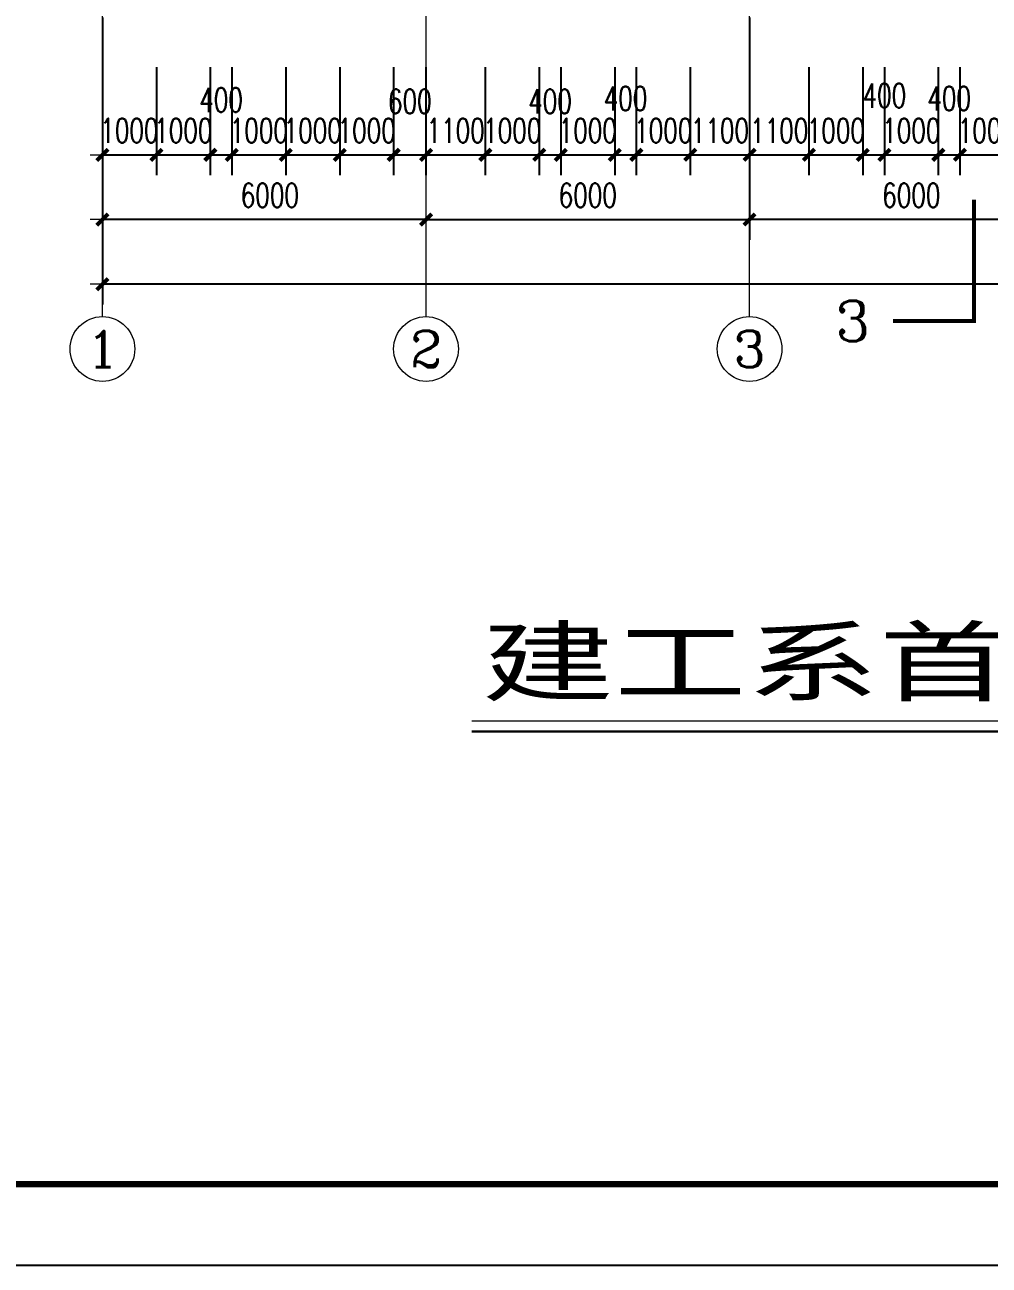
# Model space of a CAD drawing. Extents: x -220435 to 246757, y -381552 to -223577.
# Drawn here: x -139580 to -121698, y -367583 to -344578 of the extents above; entities that cross this region are included whole.
import ezdxf
from ezdxf.enums import TextEntityAlignment as Align

# ---------------------------------------------------------------- set-up
doc = ezdxf.new("R2010")
doc.units = 0
doc.header["$LTSCALE"] = 1500
doc.header["$MEASUREMENT"] = 0
doc.layers.get('0').update_dxf_attribs({"linetype": 'CONTINUOUS'})
doc.layers.get('DEFPOINTS').update_dxf_attribs({"linetype": 'CONTINUOUS'})
for name, color, linetype in [('AXIS', 7, 'CONTINUOUS'), ('AXIS_TEXT', 7, 'CONTINUOUS'), ('JELIBTLTC', 7, 'CONTINUOUS')]:
    doc.layers.add(name, color=color, linetype=linetype)
doc.layers.add('PUB_DIM', color=7, linetype='CONTINUOUS', lineweight=0)
doc.layers.add('我的', color=7, linetype='CONTINUOUS', lineweight=0)
doc.styles.add('COMP', font='complex', dxfattribs={"bigfont": 'hztxt'})
doc.styles.add('COMPLEX', font='COMPLEX')
doc.styles.add('DIM_FONT', font='TXT.shx', dxfattribs={"width": 0.7})
doc.styles.add('JELIBTLZX1', font='arial.ttf', dxfattribs={"width": 0.65})
doc.dimstyles.new('DIMA150', dxfattribs={"dimscale": 1.5, "dimtxt": 300, "dimasz": 1, "dimexe": 250, "dimexo": 300, "dimgap": 150, "dimtad": 1, "dimdec": 0, "dimzin": 0, "dimdsep": 46, "dimtxsty": 'DIM_FONT', "dimblk": '_DIMX', "dimcen": 0.09, "dimse1": 1, "dimclrt": 7, "dimadec": 0, "dimazin": 0, "dimtfac": 1, "dimtdec": 0, "dimtix": 1, "dimtmove": 2, "dimatfit": 3, "dimldrblk": '_DIMX', "dimfxl": 1, "dimtolj": 1, "dimtzin": 0, "dimarcsym": 0})

# ---------------------------------------------------------------- blocks, each defined once
blk = doc.blocks.new('_DIMX')
blk.add_line((-150, 0), (150, 0))
at = {"const_width": 50}
blk.add_lwpolyline([(-70, -70), (70, 70)], dxfattribs=at)
blk = doc.blocks.new('*D40')
at = {"layer": 'DEFPOINTS', "color": 0, "lineweight": 20}
for p in [(-138141, -343990), (-96141, -343990), (-138141, -349390)]:
    blk.add_point(p, dxfattribs=at)
at = {"layer": 'PUB_DIM', "color": 0, "lineweight": -2}
for p, q in [((-138141, -344440), (-138141, -349765)), ((-96142, -349390), (-138139, -349390))]:
    blk.add_line(p, q, dxfattribs=at)
at = {"layer": 'PUB_DIM', "color": 0, "lineweight": -2, "xscale": 1.5, "yscale": 1.5, "zscale": 1.5, "rotation": 180}
blk.add_blockref('_DIMX', (-138141, -349390), dxfattribs=at)
at = {"layer": 'PUB_DIM', "color": 0, "lineweight": -2, "xscale": 1.5, "yscale": 1.5, "zscale": 1.5}
blk.add_blockref('_DIMX', (-96141, -349390), dxfattribs=at)
at = {"layer": 'PUB_DIM', "color": 7, "insert": (-117141, -348940), "char_height": 450, "attachment_point": 5, "style": 'DIM_FONT'}
blk.add_mtext('\\A1;42000', dxfattribs=at)
blk = doc.blocks.new('_SECTION')
at = {"const_width": 0.1}
blk.add_lwpolyline([(2, 0), (0, 0), (0, 3)], dxfattribs=at)
at = {"style": 'COMP'}
blk.add_attdef('A', text='', height=1, dxfattribs=at).set_placement((3, 0), align=Align.MIDDLE)
blk = doc.blocks.new('*D84')
at = {"layer": 'DEFPOINTS', "color": 0, "lineweight": 20}
for p in [(-124041, -344915), (-123641, -344915), (-123641, -346990)]:
    blk.add_point(p, dxfattribs=at)
at = {"layer": 'PUB_DIM', "color": 0, "lineweight": -2}
for p, q in [((-123641, -345365), (-123641, -347365)), ((-124042, -346990), (-124044, -346990)), ((-124041, -346990), (-123641, -346990)), ((-123639, -346990), (-123638, -346990))]:
    blk.add_line(p, q, dxfattribs=at)
at = {"layer": 'PUB_DIM', "color": 0, "lineweight": -2, "xscale": 1.5, "yscale": 1.5, "zscale": 1.5}
blk.add_blockref('_DIMX', (-124041, -346990), dxfattribs=at)
at = {"layer": 'PUB_DIM', "color": 0, "lineweight": -2, "xscale": 1.5, "yscale": 1.5, "zscale": 1.5, "rotation": 180}
blk.add_blockref('_DIMX', (-123641, -346990), dxfattribs=at)
at = {"layer": 'PUB_DIM', "color": 7, "insert": (-123641, -345890), "char_height": 450, "attachment_point": 5, "style": 'DIM_FONT'}
blk.add_mtext('\\A1;400', dxfattribs=at)
blk = doc.blocks.new('*D85')
at = {"layer": 'DEFPOINTS', "color": 0, "lineweight": 20}
for p in [(-125041, -344915), (-124041, -344915), (-124041, -346990)]:
    blk.add_point(p, dxfattribs=at)
at = {"layer": 'PUB_DIM', "color": 0, "lineweight": -2}
for p, q in [((-124041, -345365), (-124041, -347365)), ((-125042, -346990), (-125044, -346990)), ((-125041, -346990), (-124041, -346990)), ((-124039, -346990), (-124038, -346990))]:
    blk.add_line(p, q, dxfattribs=at)
at = {"layer": 'PUB_DIM', "color": 0, "lineweight": -2, "xscale": 1.5, "yscale": 1.5, "zscale": 1.5}
blk.add_blockref('_DIMX', (-125041, -346990), dxfattribs=at)
at = {"layer": 'PUB_DIM', "color": 0, "lineweight": -2, "xscale": 1.5, "yscale": 1.5, "zscale": 1.5, "rotation": 180}
blk.add_blockref('_DIMX', (-124041, -346990), dxfattribs=at)
at = {"layer": 'PUB_DIM', "color": 7, "insert": (-124541, -346540), "char_height": 450, "attachment_point": 5, "style": 'DIM_FONT'}
blk.add_mtext('\\A1;1000', dxfattribs=at)
blk = doc.blocks.new('*D86')
at = {"layer": 'DEFPOINTS', "color": 0, "lineweight": 20}
for p in [(-126141, -343990), (-120141, -343990), (-126141, -348190)]:
    blk.add_point(p, dxfattribs=at)
at = {"layer": 'PUB_DIM', "color": 0, "lineweight": -2}
for p, q in [((-126141, -344440), (-126141, -348565)), ((-120142, -348190), (-126139, -348190))]:
    blk.add_line(p, q, dxfattribs=at)
at = {"layer": 'PUB_DIM', "color": 0, "lineweight": -2, "xscale": 1.5, "yscale": 1.5, "zscale": 1.5, "rotation": 180}
blk.add_blockref('_DIMX', (-126141, -348190), dxfattribs=at)
at = {"layer": 'PUB_DIM', "color": 0, "lineweight": -2, "xscale": 1.5, "yscale": 1.5, "zscale": 1.5}
blk.add_blockref('_DIMX', (-120141, -348190), dxfattribs=at)
at = {"layer": 'PUB_DIM', "color": 7, "insert": (-123141, -347740), "char_height": 450, "attachment_point": 5, "style": 'DIM_FONT'}
blk.add_mtext('\\A1;6000', dxfattribs=at)
blk = doc.blocks.new('*D87')
at = {"layer": 'DEFPOINTS', "color": 0, "lineweight": 20}
for p in [(-134741, -344915), (-133741, -344915), (-133741, -346990)]:
    blk.add_point(p, dxfattribs=at)
at = {"layer": 'PUB_DIM', "color": 0, "lineweight": -2}
for p, q in [((-133741, -345365), (-133741, -347365)), ((-134742, -346990), (-134744, -346990)), ((-134741, -346990), (-133741, -346990)), ((-133739, -346990), (-133738, -346990))]:
    blk.add_line(p, q, dxfattribs=at)
at = {"layer": 'PUB_DIM', "color": 0, "lineweight": -2, "xscale": 1.5, "yscale": 1.5, "zscale": 1.5}
blk.add_blockref('_DIMX', (-134741, -346990), dxfattribs=at)
at = {"layer": 'PUB_DIM', "color": 0, "lineweight": -2, "xscale": 1.5, "yscale": 1.5, "zscale": 1.5, "rotation": 180}
blk.add_blockref('_DIMX', (-133741, -346990), dxfattribs=at)
at = {"layer": 'PUB_DIM', "color": 7, "insert": (-134241, -346540), "char_height": 450, "attachment_point": 5, "style": 'DIM_FONT'}
blk.add_mtext('\\A1;1000', dxfattribs=at)
blk = doc.blocks.new('*D88')
at = {"layer": 'DEFPOINTS', "color": 0, "lineweight": 20}
for p in [(-138141, -343990), (-132141, -343990), (-138141, -348190)]:
    blk.add_point(p, dxfattribs=at)
at = {"layer": 'PUB_DIM', "color": 0, "lineweight": -2}
for p, q in [((-138141, -344440), (-138141, -348565)), ((-132142, -348190), (-138139, -348190))]:
    blk.add_line(p, q, dxfattribs=at)
at = {"layer": 'PUB_DIM', "color": 0, "lineweight": -2, "xscale": 1.5, "yscale": 1.5, "zscale": 1.5, "rotation": 180}
blk.add_blockref('_DIMX', (-138141, -348190), dxfattribs=at)
at = {"layer": 'PUB_DIM', "color": 0, "lineweight": -2, "xscale": 1.5, "yscale": 1.5, "zscale": 1.5}
blk.add_blockref('_DIMX', (-132141, -348190), dxfattribs=at)
at = {"layer": 'PUB_DIM', "color": 7, "insert": (-135037, -347740), "char_height": 450, "attachment_point": 5, "style": 'DIM_FONT'}
blk.add_mtext('\\A1;6000', dxfattribs=at)
blk = doc.blocks.new('*D89')
at = {"layer": 'DEFPOINTS', "color": 0, "lineweight": 20}
for p in [(-138141, -343990), (-132141, -343990), (-138141, -348190)]:
    blk.add_point(p, dxfattribs=at)
at = {"layer": 'PUB_DIM', "color": 0, "lineweight": -2}
for p, q in [((-138141, -344440), (-138141, -348565)), ((-132142, -348190), (-138139, -348190))]:
    blk.add_line(p, q, dxfattribs=at)
at = {"layer": 'PUB_DIM', "color": 0, "lineweight": -2, "xscale": 1.5, "yscale": 1.5, "zscale": 1.5, "rotation": 180}
blk.add_blockref('_DIMX', (-138141, -348190), dxfattribs=at)
at = {"layer": 'PUB_DIM', "color": 0, "lineweight": -2, "xscale": 1.5, "yscale": 1.5, "zscale": 1.5}
blk.add_blockref('_DIMX', (-132141, -348190), dxfattribs=at)
at = {"layer": 'PUB_DIM', "color": 7, "insert": (-135037, -347740), "char_height": 450, "attachment_point": 5, "style": 'DIM_FONT'}
blk.add_mtext('\\A1;6000', dxfattribs=at)
blk = doc.blocks.new('*D90')
at = {"layer": 'DEFPOINTS', "color": 0, "lineweight": 20}
for p in [(-135741, -344915), (-134741, -344915), (-134741, -346990)]:
    blk.add_point(p, dxfattribs=at)
at = {"layer": 'PUB_DIM', "color": 0, "lineweight": -2}
for p, q in [((-134741, -345365), (-134741, -347365)), ((-135742, -346990), (-135744, -346990)), ((-135741, -346990), (-134741, -346990)), ((-134739, -346990), (-134738, -346990))]:
    blk.add_line(p, q, dxfattribs=at)
at = {"layer": 'PUB_DIM', "color": 0, "lineweight": -2, "xscale": 1.5, "yscale": 1.5, "zscale": 1.5}
blk.add_blockref('_DIMX', (-135741, -346990), dxfattribs=at)
at = {"layer": 'PUB_DIM', "color": 0, "lineweight": -2, "xscale": 1.5, "yscale": 1.5, "zscale": 1.5, "rotation": 180}
blk.add_blockref('_DIMX', (-134741, -346990), dxfattribs=at)
at = {"layer": 'PUB_DIM', "color": 7, "insert": (-135241, -346540), "char_height": 450, "attachment_point": 5, "style": 'DIM_FONT'}
blk.add_mtext('\\A1;1000', dxfattribs=at)
blk = doc.blocks.new('*D91')
at = {"layer": 'DEFPOINTS', "color": 0, "lineweight": 20}
for p in [(-136141, -344915), (-135741, -344915), (-135741, -346990)]:
    blk.add_point(p, dxfattribs=at)
at = {"layer": 'PUB_DIM', "color": 0, "lineweight": -2}
for p, q in [((-135741, -345365), (-135741, -347365)), ((-136142, -346990), (-136144, -346990)), ((-136141, -346990), (-135741, -346990)), ((-135739, -346990), (-135738, -346990))]:
    blk.add_line(p, q, dxfattribs=at)
at = {"layer": 'PUB_DIM', "color": 0, "lineweight": -2, "xscale": 1.5, "yscale": 1.5, "zscale": 1.5}
blk.add_blockref('_DIMX', (-136141, -346990), dxfattribs=at)
at = {"layer": 'PUB_DIM', "color": 0, "lineweight": -2, "xscale": 1.5, "yscale": 1.5, "zscale": 1.5, "rotation": 180}
blk.add_blockref('_DIMX', (-135741, -346990), dxfattribs=at)
at = {"layer": 'PUB_DIM', "color": 7, "insert": (-135941, -345971), "char_height": 450, "attachment_point": 5, "style": 'DIM_FONT'}
blk.add_mtext('\\A1;400', dxfattribs=at)
blk = doc.blocks.new('*D92')
at = {"layer": 'DEFPOINTS', "color": 0, "lineweight": 20}
for p in [(-137141, -344915), (-136141, -344915), (-136141, -346990)]:
    blk.add_point(p, dxfattribs=at)
at = {"layer": 'PUB_DIM', "color": 0, "lineweight": -2}
for p, q in [((-136141, -345365), (-136141, -347365)), ((-137142, -346990), (-137144, -346990)), ((-137141, -346990), (-136141, -346990)), ((-136139, -346990), (-136138, -346990))]:
    blk.add_line(p, q, dxfattribs=at)
at = {"layer": 'PUB_DIM', "color": 0, "lineweight": -2, "xscale": 1.5, "yscale": 1.5, "zscale": 1.5}
blk.add_blockref('_DIMX', (-137141, -346990), dxfattribs=at)
at = {"layer": 'PUB_DIM', "color": 0, "lineweight": -2, "xscale": 1.5, "yscale": 1.5, "zscale": 1.5, "rotation": 180}
blk.add_blockref('_DIMX', (-136141, -346990), dxfattribs=at)
at = {"layer": 'PUB_DIM', "color": 7, "insert": (-136641, -346540), "char_height": 450, "attachment_point": 5, "style": 'DIM_FONT'}
blk.add_mtext('\\A1;1000', dxfattribs=at)
blk = doc.blocks.new('*D93')
at = {"layer": 'DEFPOINTS', "color": 0, "lineweight": 20}
for p in [(-138141, -344915), (-137141, -344915), (-137141, -346990)]:
    blk.add_point(p, dxfattribs=at)
at = {"layer": 'PUB_DIM', "color": 0, "lineweight": -2}
for p, q in [((-137141, -345365), (-137141, -347365)), ((-138142, -346990), (-138144, -346990)), ((-138141, -346990), (-137141, -346990)), ((-137139, -346990), (-137138, -346990))]:
    blk.add_line(p, q, dxfattribs=at)
at = {"layer": 'PUB_DIM', "color": 0, "lineweight": -2, "xscale": 1.5, "yscale": 1.5, "zscale": 1.5}
blk.add_blockref('_DIMX', (-138141, -346990), dxfattribs=at)
at = {"layer": 'PUB_DIM', "color": 0, "lineweight": -2, "xscale": 1.5, "yscale": 1.5, "zscale": 1.5, "rotation": 180}
blk.add_blockref('_DIMX', (-137141, -346990), dxfattribs=at)
at = {"layer": 'PUB_DIM', "color": 7, "insert": (-137641, -346540), "char_height": 450, "attachment_point": 5, "style": 'DIM_FONT'}
blk.add_mtext('\\A1;1000', dxfattribs=at)
blk = doc.blocks.new('_AXISO')
blk.add_circle((0, 0), 0.5)
at = {"layer": 'AXIS_TEXT', "style": 'COMPLEX', "width": 1.041667}
blk.add_attdef('A', text='', height=0.56, dxfattribs=at).set_placement((-0.25, -0.28), (0.25, -0.28), align=Align.FIT)
blk = doc.blocks.new('*D94')
at = {"layer": 'DEFPOINTS', "color": 0, "lineweight": 20}
for p in [(-129641, -344915), (-128641, -344915), (-128641, -346990)]:
    blk.add_point(p, dxfattribs=at)
at = {"layer": 'PUB_DIM', "color": 0, "lineweight": -2}
for p, q in [((-128641, -345365), (-128641, -347365)), ((-129642, -346990), (-129644, -346990)), ((-129641, -346990), (-128641, -346990)), ((-128639, -346990), (-128638, -346990))]:
    blk.add_line(p, q, dxfattribs=at)
at = {"layer": 'PUB_DIM', "color": 0, "lineweight": -2, "xscale": 1.5, "yscale": 1.5, "zscale": 1.5}
blk.add_blockref('_DIMX', (-129641, -346990), dxfattribs=at)
at = {"layer": 'PUB_DIM', "color": 0, "lineweight": -2, "xscale": 1.5, "yscale": 1.5, "zscale": 1.5, "rotation": 180}
blk.add_blockref('_DIMX', (-128641, -346990), dxfattribs=at)
at = {"layer": 'PUB_DIM', "color": 7, "insert": (-129141, -346540), "char_height": 450, "attachment_point": 5, "style": 'DIM_FONT'}
blk.add_mtext('\\A1;1000', dxfattribs=at)
blk = doc.blocks.new('*D95')
at = {"layer": 'DEFPOINTS', "color": 0, "lineweight": 20}
for p in [(-132141, -347190), (-126141, -347190), (-126141, -348190)]:
    blk.add_point(p, dxfattribs=at)
at = {"layer": 'PUB_DIM', "color": 0, "lineweight": -2}
for p, q in [((-126141, -347640), (-126141, -348565)), ((-132139, -348190), (-126142, -348190))]:
    blk.add_line(p, q, dxfattribs=at)
at = {"layer": 'PUB_DIM', "color": 0, "lineweight": -2, "xscale": 1.5, "yscale": 1.5, "zscale": 1.5, "rotation": 180}
blk.add_blockref('_DIMX', (-132141, -348190), dxfattribs=at)
at = {"layer": 'PUB_DIM', "color": 0, "lineweight": -2, "xscale": 1.5, "yscale": 1.5, "zscale": 1.5}
blk.add_blockref('_DIMX', (-126141, -348190), dxfattribs=at)
at = {"layer": 'PUB_DIM', "color": 7, "insert": (-129141, -347740), "char_height": 450, "attachment_point": 5, "style": 'DIM_FONT'}
blk.add_mtext('\\A1;6000', dxfattribs=at)
blk = doc.blocks.new('*D96')
at = {"layer": 'DEFPOINTS', "color": 0, "lineweight": 20}
for p in [(-130041, -344915), (-129641, -344915), (-129641, -346990)]:
    blk.add_point(p, dxfattribs=at)
at = {"layer": 'PUB_DIM', "color": 0, "lineweight": -2}
for p, q in [((-129641, -345365), (-129641, -347365)), ((-130042, -346990), (-130044, -346990)), ((-130041, -346990), (-129641, -346990)), ((-129639, -346990), (-129638, -346990))]:
    blk.add_line(p, q, dxfattribs=at)
at = {"layer": 'PUB_DIM', "color": 0, "lineweight": -2, "xscale": 1.5, "yscale": 1.5, "zscale": 1.5}
blk.add_blockref('_DIMX', (-130041, -346990), dxfattribs=at)
at = {"layer": 'PUB_DIM', "color": 0, "lineweight": -2, "xscale": 1.5, "yscale": 1.5, "zscale": 1.5, "rotation": 180}
blk.add_blockref('_DIMX', (-129641, -346990), dxfattribs=at)
at = {"layer": 'PUB_DIM', "color": 7, "insert": (-129841, -345998), "char_height": 450, "attachment_point": 5, "style": 'DIM_FONT'}
blk.add_mtext('\\A1;400', dxfattribs=at)
blk = doc.blocks.new('*D97')
at = {"layer": 'DEFPOINTS', "color": 0, "lineweight": 20}
for p in [(-131041, -344915), (-130041, -344915), (-130041, -346990)]:
    blk.add_point(p, dxfattribs=at)
at = {"layer": 'PUB_DIM', "color": 0, "lineweight": -2}
for p, q in [((-130041, -345365), (-130041, -347365)), ((-131042, -346990), (-131044, -346990)), ((-131041, -346990), (-130041, -346990)), ((-130039, -346990), (-130038, -346990))]:
    blk.add_line(p, q, dxfattribs=at)
at = {"layer": 'PUB_DIM', "color": 0, "lineweight": -2, "xscale": 1.5, "yscale": 1.5, "zscale": 1.5}
blk.add_blockref('_DIMX', (-131041, -346990), dxfattribs=at)
at = {"layer": 'PUB_DIM', "color": 0, "lineweight": -2, "xscale": 1.5, "yscale": 1.5, "zscale": 1.5, "rotation": 180}
blk.add_blockref('_DIMX', (-130041, -346990), dxfattribs=at)
at = {"layer": 'PUB_DIM', "color": 7, "insert": (-130541, -346540), "char_height": 450, "attachment_point": 5, "style": 'DIM_FONT'}
blk.add_mtext('\\A1;1000', dxfattribs=at)
blk = doc.blocks.new('*D98')
at = {"layer": 'DEFPOINTS', "color": 0, "lineweight": 20}
for p in [(-132141, -344915), (-131041, -344915), (-131041, -346990)]:
    blk.add_point(p, dxfattribs=at)
at = {"layer": 'PUB_DIM', "color": 0, "lineweight": -2}
for p, q in [((-131041, -345365), (-131041, -347365)), ((-132142, -346990), (-132144, -346990)), ((-132141, -346990), (-131041, -346990)), ((-131039, -346990), (-131038, -346990))]:
    blk.add_line(p, q, dxfattribs=at)
at = {"layer": 'PUB_DIM', "color": 0, "lineweight": -2, "xscale": 1.5, "yscale": 1.5, "zscale": 1.5}
blk.add_blockref('_DIMX', (-132141, -346990), dxfattribs=at)
at = {"layer": 'PUB_DIM', "color": 0, "lineweight": -2, "xscale": 1.5, "yscale": 1.5, "zscale": 1.5, "rotation": 180}
blk.add_blockref('_DIMX', (-131041, -346990), dxfattribs=at)
at = {"layer": 'PUB_DIM', "color": 7, "insert": (-131591, -346540), "char_height": 450, "attachment_point": 5, "style": 'DIM_FONT'}
blk.add_mtext('\\A1;1100', dxfattribs=at)
blk = doc.blocks.new('*D99')
at = {"layer": 'DEFPOINTS', "color": 0, "lineweight": 20}
for p in [(-132741, -344915), (-132141, -344915), (-132141, -346990)]:
    blk.add_point(p, dxfattribs=at)
at = {"layer": 'PUB_DIM', "color": 0, "lineweight": -2}
for p, q in [((-132141, -345365), (-132141, -347365)), ((-132739, -346990), (-132142, -346990))]:
    blk.add_line(p, q, dxfattribs=at)
at = {"layer": 'PUB_DIM', "color": 0, "lineweight": -2, "xscale": 1.5, "yscale": 1.5, "zscale": 1.5, "rotation": 180}
blk.add_blockref('_DIMX', (-132741, -346990), dxfattribs=at)
at = {"layer": 'PUB_DIM', "color": 0, "lineweight": -2, "xscale": 1.5, "yscale": 1.5, "zscale": 1.5}
blk.add_blockref('_DIMX', (-132141, -346990), dxfattribs=at)
at = {"layer": 'PUB_DIM', "color": 7, "insert": (-132441, -345998), "char_height": 450, "attachment_point": 5, "style": 'DIM_FONT'}
blk.add_mtext('\\A1;600', dxfattribs=at)
blk = doc.blocks.new('*D100')
at = {"layer": 'DEFPOINTS', "color": 0, "lineweight": 20}
for p in [(-133741, -344915), (-132741, -344915), (-132741, -346990)]:
    blk.add_point(p, dxfattribs=at)
at = {"layer": 'PUB_DIM', "color": 0, "lineweight": -2}
for p, q in [((-132741, -345365), (-132741, -347365)), ((-133742, -346990), (-133744, -346990)), ((-133741, -346990), (-132741, -346990)), ((-132739, -346990), (-132738, -346990))]:
    blk.add_line(p, q, dxfattribs=at)
at = {"layer": 'PUB_DIM', "color": 0, "lineweight": -2, "xscale": 1.5, "yscale": 1.5, "zscale": 1.5}
blk.add_blockref('_DIMX', (-133741, -346990), dxfattribs=at)
at = {"layer": 'PUB_DIM', "color": 0, "lineweight": -2, "xscale": 1.5, "yscale": 1.5, "zscale": 1.5, "rotation": 180}
blk.add_blockref('_DIMX', (-132741, -346990), dxfattribs=at)
at = {"layer": 'PUB_DIM', "color": 7, "insert": (-133241, -346540), "char_height": 450, "attachment_point": 5, "style": 'DIM_FONT'}
blk.add_mtext('\\A1;1000', dxfattribs=at)
blk = doc.blocks.new('*D101')
at = {"layer": 'DEFPOINTS', "color": 0, "lineweight": 20}
for p in [(-126141, -344915), (-125041, -344915), (-125041, -346990)]:
    blk.add_point(p, dxfattribs=at)
at = {"layer": 'PUB_DIM', "color": 0, "lineweight": -2}
for p, q in [((-125041, -345365), (-125041, -347365)), ((-126142, -346990), (-126144, -346990)), ((-126141, -346990), (-125041, -346990)), ((-125039, -346990), (-125038, -346990))]:
    blk.add_line(p, q, dxfattribs=at)
at = {"layer": 'PUB_DIM', "color": 0, "lineweight": -2, "xscale": 1.5, "yscale": 1.5, "zscale": 1.5}
blk.add_blockref('_DIMX', (-126141, -346990), dxfattribs=at)
at = {"layer": 'PUB_DIM', "color": 0, "lineweight": -2, "xscale": 1.5, "yscale": 1.5, "zscale": 1.5, "rotation": 180}
blk.add_blockref('_DIMX', (-125041, -346990), dxfattribs=at)
at = {"layer": 'PUB_DIM', "color": 7, "insert": (-125591, -346540), "char_height": 450, "attachment_point": 5, "style": 'DIM_FONT'}
blk.add_mtext('\\A1;1100', dxfattribs=at)
blk = doc.blocks.new('*D102')
at = {"layer": 'DEFPOINTS', "color": 0, "lineweight": 20}
for p in [(-127241, -344915), (-126141, -344915), (-126141, -346990)]:
    blk.add_point(p, dxfattribs=at)
at = {"layer": 'PUB_DIM', "color": 0, "lineweight": -2}
for p, q in [((-126141, -345365), (-126141, -347365)), ((-127242, -346990), (-127244, -346990)), ((-127241, -346990), (-126141, -346990)), ((-126139, -346990), (-126138, -346990))]:
    blk.add_line(p, q, dxfattribs=at)
at = {"layer": 'PUB_DIM', "color": 0, "lineweight": -2, "xscale": 1.5, "yscale": 1.5, "zscale": 1.5}
blk.add_blockref('_DIMX', (-127241, -346990), dxfattribs=at)
at = {"layer": 'PUB_DIM', "color": 0, "lineweight": -2, "xscale": 1.5, "yscale": 1.5, "zscale": 1.5, "rotation": 180}
blk.add_blockref('_DIMX', (-126141, -346990), dxfattribs=at)
at = {"layer": 'PUB_DIM', "color": 7, "insert": (-126691, -346540), "char_height": 450, "attachment_point": 5, "style": 'DIM_FONT'}
blk.add_mtext('\\A1;1100', dxfattribs=at)
blk = doc.blocks.new('*D103')
at = {"layer": 'DEFPOINTS', "color": 0, "lineweight": 20}
for p in [(-128241, -344915), (-127241, -344915), (-127241, -346990)]:
    blk.add_point(p, dxfattribs=at)
at = {"layer": 'PUB_DIM', "color": 0, "lineweight": -2}
for p, q in [((-127241, -345365), (-127241, -347365)), ((-128242, -346990), (-128244, -346990)), ((-128241, -346990), (-127241, -346990)), ((-127239, -346990), (-127238, -346990))]:
    blk.add_line(p, q, dxfattribs=at)
at = {"layer": 'PUB_DIM', "color": 0, "lineweight": -2, "xscale": 1.5, "yscale": 1.5, "zscale": 1.5}
blk.add_blockref('_DIMX', (-128241, -346990), dxfattribs=at)
at = {"layer": 'PUB_DIM', "color": 0, "lineweight": -2, "xscale": 1.5, "yscale": 1.5, "zscale": 1.5, "rotation": 180}
blk.add_blockref('_DIMX', (-127241, -346990), dxfattribs=at)
at = {"layer": 'PUB_DIM', "color": 7, "insert": (-127741, -346540), "char_height": 450, "attachment_point": 5, "style": 'DIM_FONT'}
blk.add_mtext('\\A1;1000', dxfattribs=at)
blk = doc.blocks.new('*D104')
at = {"layer": 'DEFPOINTS', "color": 0, "lineweight": 20}
for p in [(-128641, -344915), (-128241, -344915), (-128241, -346990)]:
    blk.add_point(p, dxfattribs=at)
at = {"layer": 'PUB_DIM', "color": 0, "lineweight": -2}
for p, q in [((-128241, -345365), (-128241, -347365)), ((-128642, -346990), (-128644, -346990)), ((-128641, -346990), (-128241, -346990)), ((-128239, -346990), (-128238, -346990))]:
    blk.add_line(p, q, dxfattribs=at)
at = {"layer": 'PUB_DIM', "color": 0, "lineweight": -2, "xscale": 1.5, "yscale": 1.5, "zscale": 1.5}
blk.add_blockref('_DIMX', (-128641, -346990), dxfattribs=at)
at = {"layer": 'PUB_DIM', "color": 0, "lineweight": -2, "xscale": 1.5, "yscale": 1.5, "zscale": 1.5, "rotation": 180}
blk.add_blockref('_DIMX', (-128241, -346990), dxfattribs=at)
at = {"layer": 'PUB_DIM', "color": 7, "insert": (-128441, -345944), "char_height": 450, "attachment_point": 5, "style": 'DIM_FONT'}
blk.add_mtext('\\A1;400', dxfattribs=at)
blk = doc.blocks.new('*D111')
at = {"layer": 'DEFPOINTS', "color": 0, "lineweight": 20}
for p in [(-122241, -344915), (-121241, -344915), (-121241, -346990)]:
    blk.add_point(p, dxfattribs=at)
at = {"layer": 'PUB_DIM', "color": 0, "lineweight": -2}
for p, q in [((-121241, -345365), (-121241, -347365)), ((-122242, -346990), (-122244, -346990)), ((-122241, -346990), (-121241, -346990)), ((-121239, -346990), (-121238, -346990))]:
    blk.add_line(p, q, dxfattribs=at)
at = {"layer": 'PUB_DIM', "color": 0, "lineweight": -2, "xscale": 1.5, "yscale": 1.5, "zscale": 1.5}
blk.add_blockref('_DIMX', (-122241, -346990), dxfattribs=at)
at = {"layer": 'PUB_DIM', "color": 0, "lineweight": -2, "xscale": 1.5, "yscale": 1.5, "zscale": 1.5, "rotation": 180}
blk.add_blockref('_DIMX', (-121241, -346990), dxfattribs=at)
at = {"layer": 'PUB_DIM', "color": 7, "insert": (-121741, -346540), "char_height": 450, "attachment_point": 5, "style": 'DIM_FONT'}
blk.add_mtext('\\A1;1000', dxfattribs=at)
blk = doc.blocks.new('*D112')
at = {"layer": 'DEFPOINTS', "color": 0, "lineweight": 20}
for p in [(-122641, -344915), (-122241, -344915), (-122241, -346990)]:
    blk.add_point(p, dxfattribs=at)
at = {"layer": 'PUB_DIM', "color": 0, "lineweight": -2}
for p, q in [((-122241, -345365), (-122241, -347365)), ((-122642, -346990), (-122644, -346990)), ((-122641, -346990), (-122241, -346990)), ((-122239, -346990), (-122238, -346990))]:
    blk.add_line(p, q, dxfattribs=at)
at = {"layer": 'PUB_DIM', "color": 0, "lineweight": -2, "xscale": 1.5, "yscale": 1.5, "zscale": 1.5}
blk.add_blockref('_DIMX', (-122641, -346990), dxfattribs=at)
at = {"layer": 'PUB_DIM', "color": 0, "lineweight": -2, "xscale": 1.5, "yscale": 1.5, "zscale": 1.5, "rotation": 180}
blk.add_blockref('_DIMX', (-122241, -346990), dxfattribs=at)
at = {"layer": 'PUB_DIM', "color": 7, "insert": (-122441, -345944), "char_height": 450, "attachment_point": 5, "style": 'DIM_FONT'}
blk.add_mtext('\\A1;400', dxfattribs=at)
blk = doc.blocks.new('*D113')
at = {"layer": 'DEFPOINTS', "color": 0, "lineweight": 20}
for p in [(-123641, -344915), (-122641, -344915), (-122641, -346990)]:
    blk.add_point(p, dxfattribs=at)
at = {"layer": 'PUB_DIM', "color": 0, "lineweight": -2}
for p, q in [((-122641, -345365), (-122641, -347365)), ((-123642, -346990), (-123644, -346990)), ((-123641, -346990), (-122641, -346990)), ((-122639, -346990), (-122638, -346990))]:
    blk.add_line(p, q, dxfattribs=at)
at = {"layer": 'PUB_DIM', "color": 0, "lineweight": -2, "xscale": 1.5, "yscale": 1.5, "zscale": 1.5}
blk.add_blockref('_DIMX', (-123641, -346990), dxfattribs=at)
at = {"layer": 'PUB_DIM', "color": 0, "lineweight": -2, "xscale": 1.5, "yscale": 1.5, "zscale": 1.5, "rotation": 180}
blk.add_blockref('_DIMX', (-122641, -346990), dxfattribs=at)
at = {"layer": 'PUB_DIM', "color": 7, "insert": (-123141, -346540), "char_height": 450, "attachment_point": 5, "style": 'DIM_FONT'}
blk.add_mtext('\\A1;1000', dxfattribs=at)

msp = doc.modelspace()

# ---------------------------------------------------------------- linework, layer by layer
at = {"layer": 'AXIS', "color": 250}
msp.add_lwpolyline([(-82407.1, -250394.1), (-169247.2, -250394.1), (-169247.2, -367583.1), (-82407.1, -367583.1)], close=True, dxfattribs=at)
at = {"layer": 'AXIS', "color": 0, "const_width": 120.2}
msp.add_lwpolyline([(-83909.5, -251896.5), (-167744.8, -251896.5), (-167744.8, -366080.7), (-83909.5, -366080.7)], close=True, dxfattribs=at)
at = {"layer": 'PUB_DIM'}
for p, q in [((-138140.7, -349990.4), (-138140.7, -343990.4)), ((-138140.7, -349990.4), (-138140.7, -343990.4)), ((-132140.7, -349990.4), (-132140.7, -343990.4)), ((-132140.7, -349990.4), (-132140.7, -343990.4)), ((-126140.7, -349990.4), (-126140.7, -343990.4)), ((-126140.7, -349990.4), (-126140.7, -343990.4)), ((-138140.7, -348190.4), (-138140.7, -346990.4)), ((-132140.7, -346990.4), (-130981.2, -346990.4)), ((-132140.7, -348190.4), (-132140.7, -346990.4))]:
    msp.add_line(p, q, dxfattribs=at)
at = {"layer": '我的', "linetype": 'ByBlock', "lineweight": 20}
msp.add_line((-131291.2, -357486.8), (-104497.7, -357486.8), dxfattribs=at)
at = {"layer": '我的', "linetype": 'ByBlock', "lineweight": 30}
msp.add_line((-131291.2, -357686.8), (-104497.7, -357686.8), dxfattribs=at)

# ---------------------------------------------------------------- block references
at = {"layer": 'PUB_DIM'}
ref = msp.add_blockref('_SECTION', (-121978.4, -350071.3), dxfattribs=dict(at, xscale=-750, yscale=750, zscale=750))
ref.add_attrib('A', '3', dxfattribs={"layer": '0', "height": 750, "style": 'COMP'}).set_placement((-124228.4, -350071.3), align=Align.MIDDLE)
ref = msp.add_blockref('_AXISO', (-138140.7, -350590.4), dxfattribs=dict(at, xscale=1200, yscale=1200, zscale=1200))
ref.add_attrib('A', '1', dxfattribs={"layer": 'AXIS_TEXT', "height": 672, "style": 'COMPLEX', "width": 2.083333}).set_placement((-138440.7, -350926.4), (-137840.7, -350926.4), align=Align.FIT)
ref = msp.add_blockref('_AXISO', (-138140.7, -350590.4), dxfattribs=dict(at, xscale=1200, yscale=1200, zscale=1200))
ref.add_attrib('A', '1', dxfattribs={"layer": 'AXIS_TEXT', "height": 672, "style": 'COMPLEX', "width": 2.083333}).set_placement((-138440.7, -350926.4), (-137840.7, -350926.4), align=Align.FIT)
ref = msp.add_blockref('_AXISO', (-132140.7, -350590.4), dxfattribs=dict(at, xscale=1200, yscale=1200, zscale=1200))
ref.add_attrib('A', '2', dxfattribs={"layer": 'AXIS_TEXT', "height": 672, "style": 'COMPLEX', "width": 1.339286}).set_placement((-132440.7, -350926.4), (-131840.7, -350926.4), align=Align.FIT)
ref = msp.add_blockref('_AXISO', (-132140.7, -350590.4), dxfattribs=dict(at, xscale=1200, yscale=1200, zscale=1200))
ref.add_attrib('A', '2', dxfattribs={"layer": 'AXIS_TEXT', "height": 672, "style": 'COMPLEX', "width": 1.339286}).set_placement((-132440.7, -350926.4), (-131840.7, -350926.4), align=Align.FIT)
ref = msp.add_blockref('_AXISO', (-126140.7, -350590.4), dxfattribs=dict(at, xscale=1200, yscale=1200, zscale=1200))
ref.add_attrib('A', '3', dxfattribs={"layer": 'AXIS_TEXT', "height": 672, "style": 'COMPLEX', "width": 1.339286}).set_placement((-126440.7, -350926.4), (-125840.7, -350926.4), align=Align.FIT)
ref = msp.add_blockref('_AXISO', (-126140.7, -350590.4), dxfattribs=dict(at, xscale=1200, yscale=1200, zscale=1200))
ref.add_attrib('A', '3', dxfattribs={"layer": 'AXIS_TEXT', "height": 672, "style": 'COMPLEX', "width": 1.339286}).set_placement((-126440.7, -350926.4), (-125840.7, -350926.4), align=Align.FIT)

# ---------------------------------------------------------------- texts
at = {"layer": 'JELIBTLTC', "lineweight": 0, "style": 'JELIBTLZX1', "width": 1.5}
msp.add_text('建工系首层平面图1:300', height=1200, dxfattribs=at).set_placement((-131107, -356992.9))

# ---------------------------------------------------------------- dimensions: what is measured, and where the dimension line sits
at = {"layer": 'PUB_DIM'}
for p1, p2, distance, picture, middle in [((-96140.7, -343990.4), (-138140.7, -343990.4), 5400, '*D40', (-117140.7, -348940.4)), ((-138140.7, -344915), (-137140.6, -344915), -2075.3, '*D93', (-137640.6, -346540.4)), ((-137140.6, -344915), (-136140.6, -344915), -2075.3, '*D92', (-136640.6, -346540.4)), ((-135740.6, -344915), (-134740.6, -344915), -2075.3, '*D90', (-135240.6, -346540.4)), ((-134740.6, -344915), (-133740.7, -344915), -2075.3, '*D87', (-134240.6, -346540.4)), ((-133740.7, -344915), (-132740.7, -344915), -2075.3, '*D100', (-133240.7, -346540.4)), ((-132140.7, -344915), (-131040.7, -344915), -2075.3, '*D98', (-131590.7, -346540.4)), ((-131040.7, -344915), (-130040.7, -344915), -2075.3, '*D97', (-130540.7, -346540.4)), ((-129640.7, -344915), (-128640.7, -344915), -2075.3, '*D94', (-129140.7, -346540.4)), ((-128240.7, -344915), (-127240.7, -344915), -2075.3, '*D103', (-127740.7, -346540.4)), ((-127240.7, -344915), (-126140.7, -344915), -2075.3, '*D102', (-126690.7, -346540.4)), ((-126140.7, -344915), (-125040.7, -344915), -2075.3, '*D101', (-125590.7, -346540.4)), ((-125040.7, -344915), (-124040.7, -344915), -2075.3, '*D85', (-124540.7, -346540.4)), ((-123640.7, -344915), (-122640.7, -344915), -2075.3, '*D113', (-123140.7, -346540.4)), ((-122240.7, -344915), (-121240.7, -344915), -2075.3, '*D111', (-121740.7, -346540.4)), ((-132140.7, -347190.4), (-126140.7, -347190.4), -1000, '*D95', (-129140.7, -347740.4))]:
    dim = msp.add_aligned_dim(p1=p1, p2=p2, distance=distance, dimstyle='DIMA150', dxfattribs=at)
    dim.commit()
    dim.dimension.update_dxf_attribs({"geometry": picture, "text_midpoint": middle})
for picture in ['*D88', '*D89']:
    dim = msp.add_linear_dim(base=(-138140.7, -348190.4), p1=(-132140.7, -343990.4), p2=(-138140.7, -343990.4), dimstyle='DIMA150', dxfattribs=at)
    dim.commit()
    dim.dimension.update_dxf_attribs({"geometry": picture, "text_midpoint": (-135036.7, -347740.4), "dimtype": 160})
dim = msp.add_linear_dim(base=(-126140.7, -348190.4), p1=(-120140.7, -343990.4), p2=(-126140.7, -343990.4), dimstyle='DIMA150', dxfattribs=at)
dim.commit()
dim.dimension.update_dxf_attribs({"geometry": '*D86', "text_midpoint": (-123140.7, -347740.4)})
for base, p1, p2, picture, middle in [((-135740.6, -346990.4), (-136140.6, -344915), (-135740.6, -344915), '*D91', (-135940.6, -345970.9)), ((-132140.7, -346990.4), (-132740.7, -344915), (-132140.7, -344915), '*D99', (-132440.7, -345997.9)), ((-129640.7, -346990.4), (-130040.7, -344915), (-129640.7, -344915), '*D96', (-129840.7, -345997.9)), ((-128240.7, -346990.4), (-128640.7, -344915), (-128240.7, -344915), '*D104', (-128440.7, -345943.9)), ((-123640.7, -346990.4), (-124040.7, -344915), (-123640.7, -344915), '*D84', (-123640.7, -345889.7)), ((-122240.7, -346990.4), (-122640.7, -344915), (-122240.7, -344915), '*D112', (-122440.7, -345943.7))]:
    dim = msp.add_linear_dim(base=base, p1=p1, p2=p2, angle=0, dimstyle='DIMA150', dxfattribs=at)
    dim.commit()
    dim.dimension.update_dxf_attribs({"geometry": picture, "text_midpoint": middle, "dimtype": 161})

doc.saveas('drawing.dxf')
